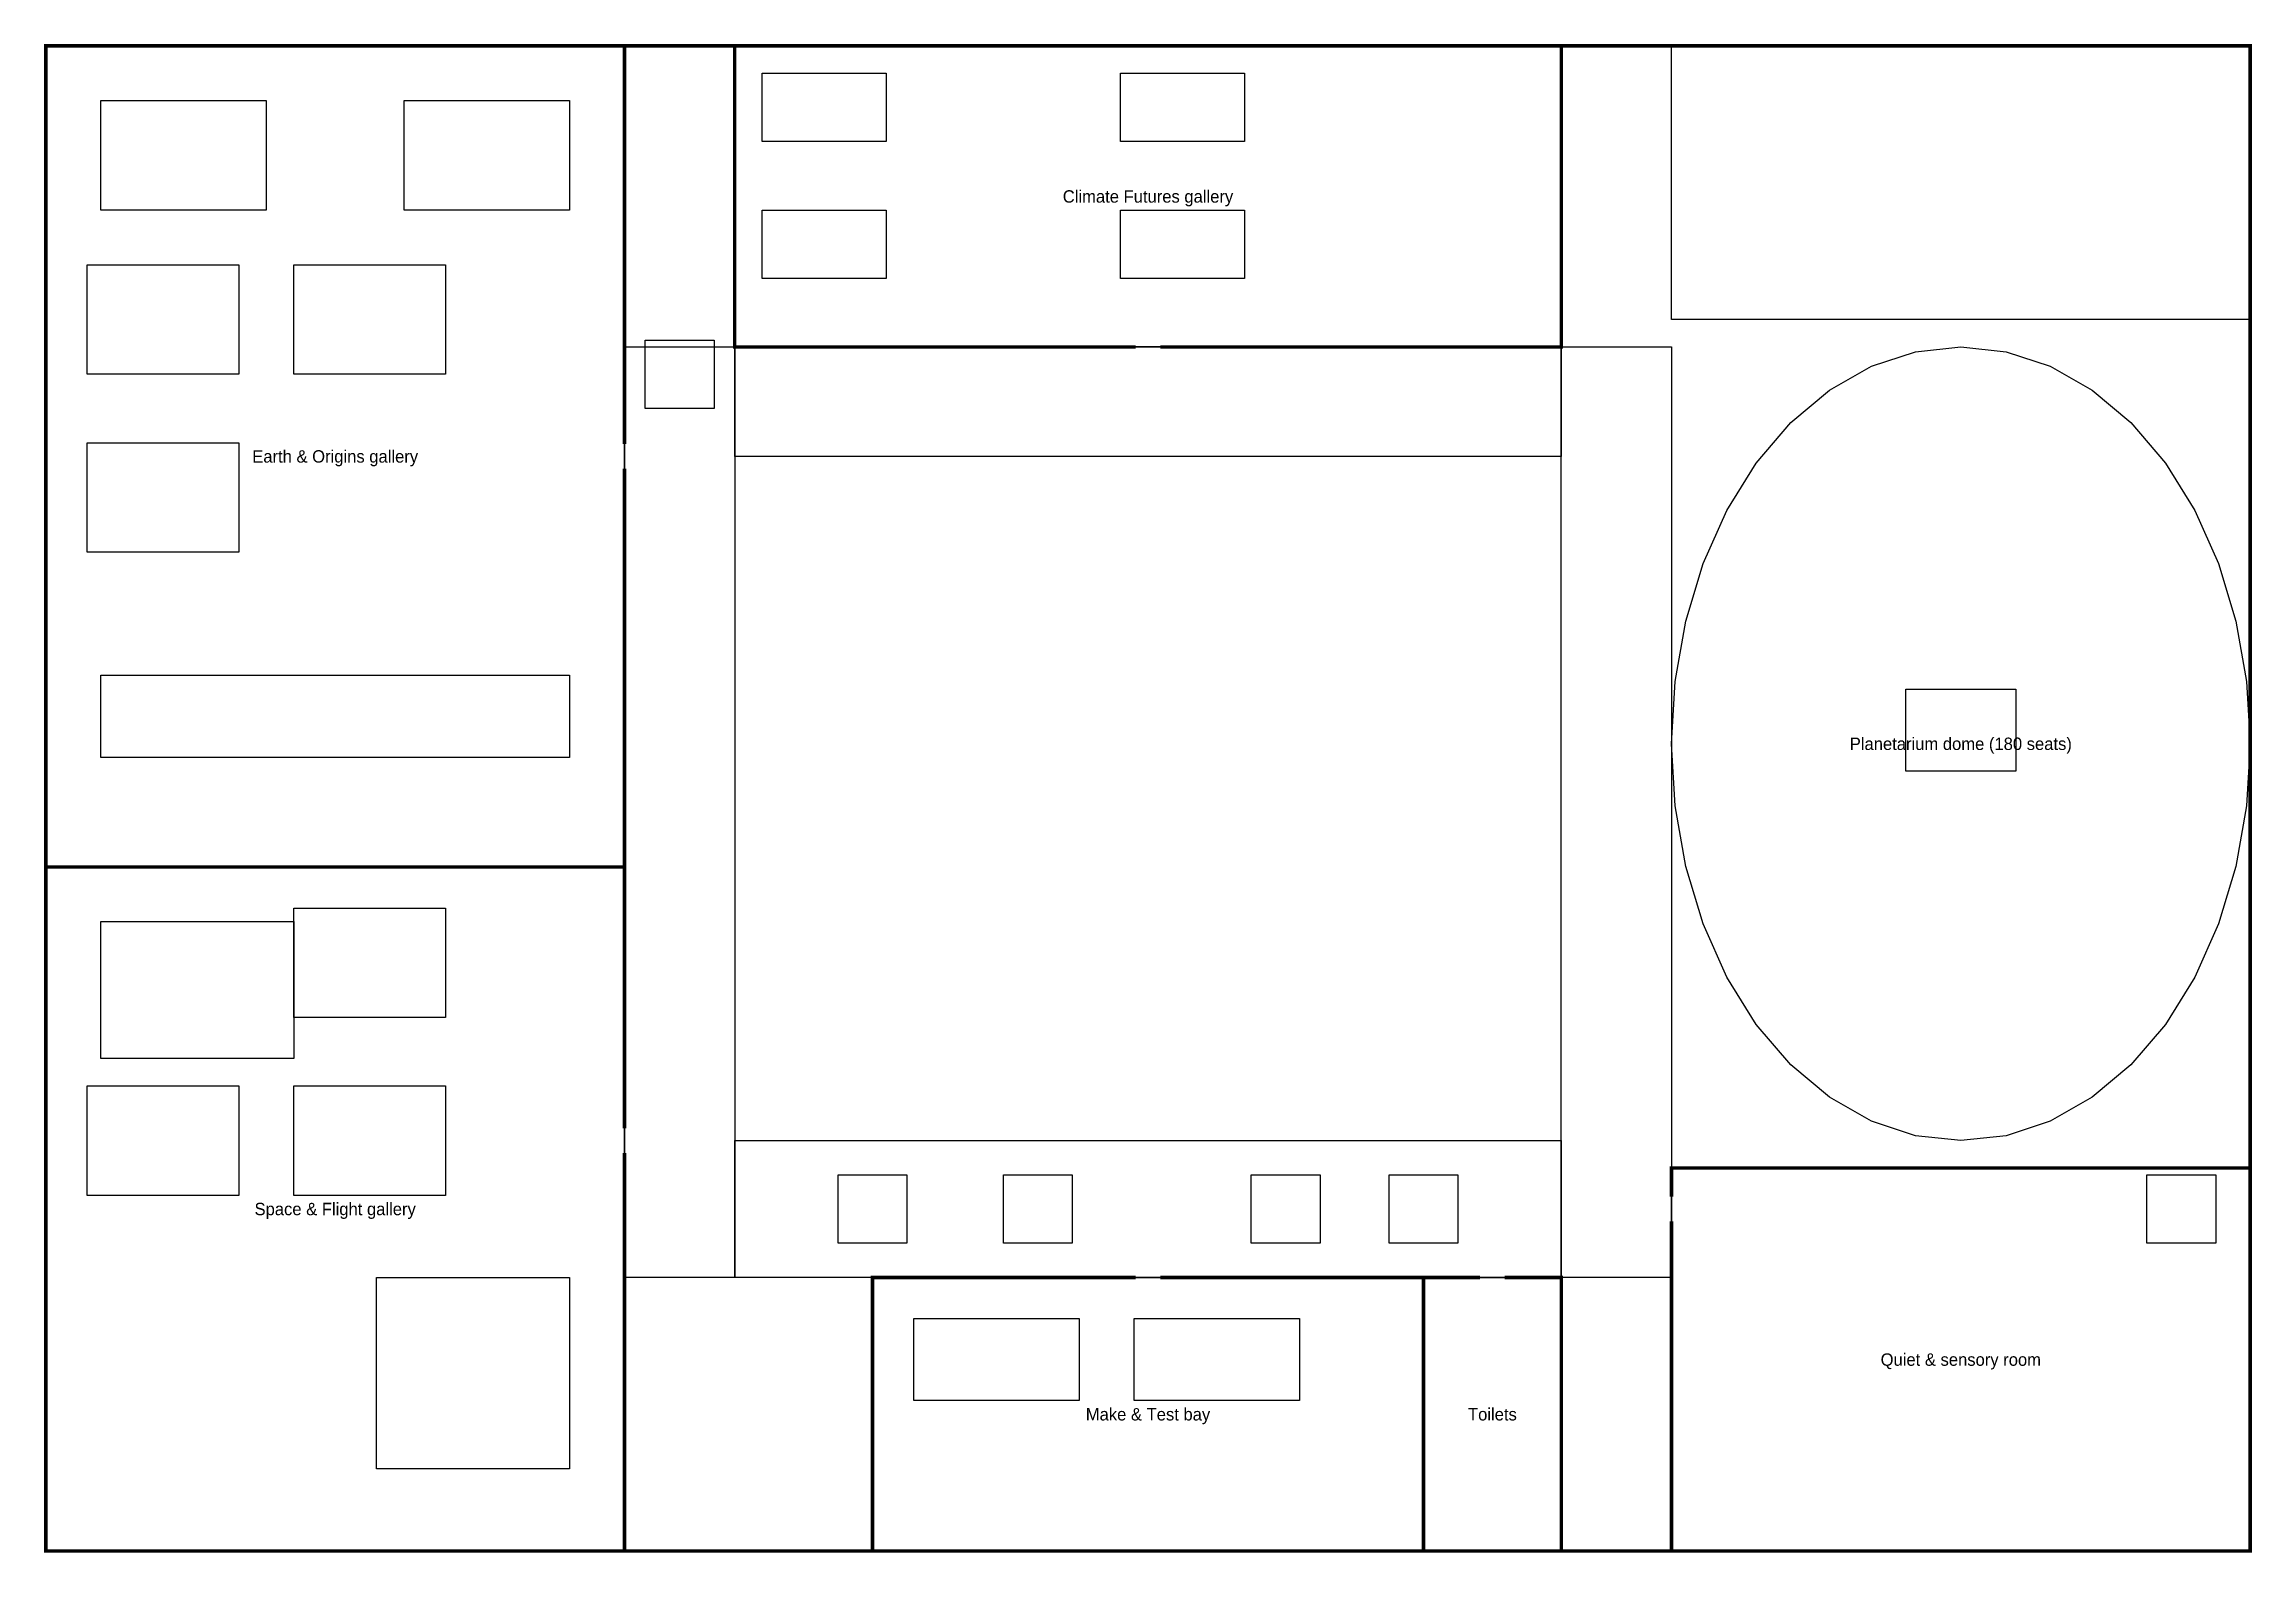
# Model space of a CAD drawing. Header units: metres. Extents: x 0 to 160, y -109 to 0.
import ezdxf
from ezdxf.enums import TextEntityAlignment as Align

# ---------------------------------------------------------------- set-up
doc = ezdxf.new("R2010")
doc.units = ezdxf.units.M
for name, color, linetype in [('DOORS', 3, 'Continuous'), ('LABELS', 2, 'Continuous'), ('OBJECTS', 5, 'Continuous'), ('ROOMS', 8, 'Continuous'), ('WALLS', 7, 'Continuous')]:
    doc.layers.add(name, color=color, linetype=linetype)

msp = doc.modelspace()

# ---------------------------------------------------------------- linework, layer by layer
at = {"layer": 'DOORS'}
for p, q in [((80.9, -21.85), (79.1, -21.85)), ((42, -28.91), (42, -30.69)), ((42, -78.57), (42, -80.36)), ((118, -85.32), (118, -83.54)), ((79.1, -89.4), (80.9, -89.4)), ((104.1, -89.4), (105.9, -89.4))]:
    msp.add_line(p, q, dxfattribs=at)
at = {"layer": 'OBJECTS'}
for points in [[(52, -1.99), (61, -1.99), (61, -6.95), (52, -6.95), (52, -1.99)], [(78, -1.99), (87, -1.99), (87, -6.95), (78, -6.95), (78, -1.99)], [(4, -3.97), (16, -3.97), (16, -11.92), (4, -11.92), (4, -3.97)], [(26, -3.97), (38, -3.97), (38, -11.92), (26, -11.92), (26, -3.97)], [(52, -11.92), (61, -11.92), (61, -16.89), (52, -16.89), (52, -11.92)], [(78, -11.92), (87, -11.92), (87, -16.89), (78, -16.89), (78, -11.92)], [(3, -15.89), (14, -15.89), (14, -23.84), (3, -23.84), (3, -15.89)], [(18, -15.89), (29, -15.89), (29, -23.84), (18, -23.84), (18, -15.89)], [(3, -28.81), (14, -28.81), (14, -36.75), (3, -36.75), (3, -28.81)], [(4, -45.69), (38, -45.69), (38, -51.65), (4, -51.65), (4, -45.69)], [(135, -46.69), (143, -46.69), (143, -52.64), (135, -52.64), (135, -46.69)], [(4, -63.57), (18, -63.57), (18, -73.5), (4, -73.5), (4, -63.57)], [(18, -62.58), (29, -62.58), (29, -70.52), (18, -70.52), (18, -62.58)], [(3, -75.49), (14, -75.49), (14, -83.44), (3, -83.44), (3, -75.49)], [(18, -75.49), (29, -75.49), (29, -83.44), (18, -83.44), (18, -75.49)], [(24, -89.4), (38, -89.4), (38, -103.3), (24, -103.3), (24, -89.4)], [(63, -92.38), (75, -92.38), (75, -98.34), (63, -98.34), (63, -92.38)], [(79, -92.38), (91, -92.38), (91, -98.34), (79, -98.34), (79, -92.38)]]:
    msp.add_lwpolyline(points, close=True, dxfattribs=at)
at = {"layer": 'ROOMS'}
for points in [[(0, 0), (42, 0), (42, -59.6), (0, -59.6), (0, 0)], [(50, 0), (110, 0), (110, -21.85), (50, -21.85), (50, 0)], [(118, 0), (160, 0), (160, -19.87), (118, -19.87), (118, 0)], [(42, -21.85), (50, -21.85), (50, -89.4), (42, -89.4), (42, -21.85)], [(43.5, -21.36), (48.5, -21.36), (48.5, -26.32), (43.5, -26.32), (43.5, -21.36)], [(50, -21.85), (110, -21.85), (110, -29.8), (50, -29.8), (50, -21.85)], [(110, -21.85), (118, -21.85), (118, -89.4), (110, -89.4), (110, -21.85)], [(160, -50.66), (159.74, -55.16), (158.97, -59.56), (157.71, -63.74), (155.99, -67.59), (153.85, -71.03), (151.34, -73.96), (148.53, -76.32), (145.49, -78.05), (142.29, -79.11), (139, -79.46), (135.71, -79.11), (132.51, -78.05), (129.47, -76.32), (126.66, -73.96), (124.15, -71.03), (122.01, -67.59), (120.29, -63.74), (119.03, -59.56), (118.26, -55.16), (118, -50.66), (118.26, -46.15), (119.03, -41.76), (120.29, -37.58), (122.01, -33.73), (124.15, -30.29), (126.66, -27.35), (129.47, -24.99), (132.51, -23.26), (135.71, -22.21), (139, -21.85), (142.29, -22.21), (145.49, -23.26), (148.53, -24.99), (151.34, -27.35), (153.85, -30.29), (155.99, -33.73), (157.71, -37.58), (158.97, -41.76), (159.74, -46.15), (160, -50.66)], [(0, -59.6), (42, -59.6), (42, -109.26), (0, -109.26), (0, -59.6)], [(50, -79.46), (110, -79.46), (110, -89.4), (50, -89.4), (50, -79.46)], [(118, -81.45), (160, -81.45), (160, -109.26), (118, -109.26), (118, -81.45)], [(57.5, -81.95), (62.5, -81.95), (62.5, -86.91), (57.5, -86.91), (57.5, -81.95)], [(69.5, -81.95), (74.5, -81.95), (74.5, -86.91), (69.5, -86.91), (69.5, -81.95)], [(87.5, -81.95), (92.5, -81.95), (92.5, -86.91), (87.5, -86.91), (87.5, -81.95)], [(97.5, -81.95), (102.5, -81.95), (102.5, -86.91), (97.5, -86.91), (97.5, -81.95)], [(152.5, -81.95), (157.5, -81.95), (157.5, -86.91), (152.5, -86.91), (152.5, -81.95)], [(60, -89.4), (100, -89.4), (100, -109.26), (60, -109.26), (60, -89.4)], [(100, -89.4), (110, -89.4), (110, -109.26), (100, -109.26), (100, -89.4)]]:
    msp.add_lwpolyline(points, close=True, dxfattribs=at)
at = {"layer": 'WALLS', "const_width": 0.25}
for points in [[(42, -30.69), (42, -59.6), (0, -59.6), (0, 0), (42, 0), (42, -28.91)], [(0, 0), (160, 0), (160, -109.26), (0, -109.26), (0, 0)], [(79.1, -21.85), (50, -21.85), (50, 0), (110, 0), (110, -21.85), (80.9, -21.85)], [(42, -80.36), (42, -109.26), (0, -109.26), (0, -59.6), (42, -59.6), (42, -78.57)], [(118, -83.54), (118, -81.45), (160, -81.45), (160, -109.26), (118, -109.26), (118, -85.32)], [(80.9, -89.4), (100, -89.4), (100, -109.26), (60, -109.26), (60, -89.4), (79.1, -89.4)], [(105.9, -89.4), (110, -89.4), (110, -109.26), (100, -109.26), (100, -89.4), (104.1, -89.4)]]:
    msp.add_lwpolyline(points, dxfattribs=at)

# ---------------------------------------------------------------- texts
at = {"layer": 'LABELS'}
for s, p in [('Climate Futures gallery', (80, -10.93)), ('Earth & Origins gallery', (21, -29.8)), ('Planetarium dome (180 seats)', (139, -50.66)), ('Space & Flight gallery', (21, -84.43)), ('Quiet & sensory room', (139, -95.36)), ('Make & Test bay', (80, -99.33)), ('Toilets', (105, -99.33))]:
    msp.add_text(s, height=0.9, dxfattribs=at).set_placement(p, align=Align.MIDDLE_CENTER)

doc.saveas('drawing.dxf')
